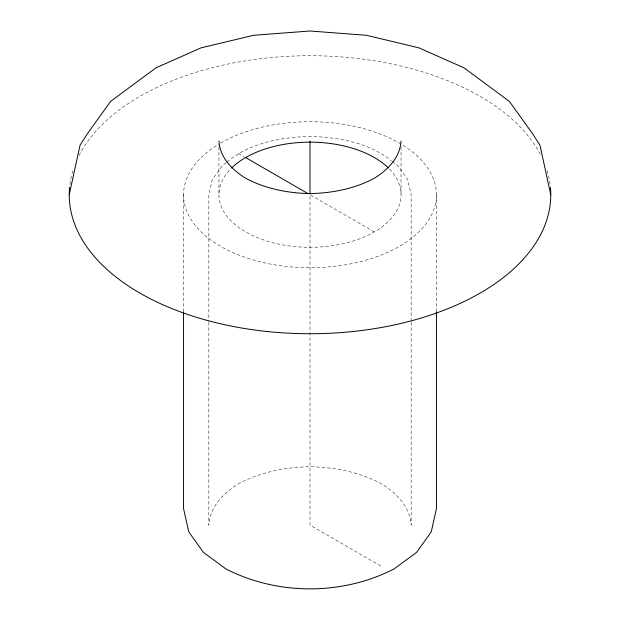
<?xml version="1.0" encoding="UTF-8"?>
<svg xmlns="http://www.w3.org/2000/svg" width="620" height="620" viewBox="0 0 620 620"><rect width="100%" height="100%" fill="white"/><g stroke="black" fill="none" stroke-linecap="round" stroke-linejoin="round"><path stroke-width="0.46" stroke-dasharray="3.1 2.33" d="M226.222 162.649L222.394 165.532L212.288 179.614L208.839 194.726L208.839 321.276M226.99 162.076C249.837 142.724 280.906 137.376 310 136.33C338.435 137.423 368.869 142.36 391.483 160.921M238.468 153.434L244.032 156.643M374.379 231.896L310 194.726L310 525.109L381.533 566.409M392.243 161.494L397.606 165.532L407.712 179.614L411.161 194.726L411.161 321.276M436.449 194.726L436.449 311.945M411.161 322.245L411.161 525.109C410.068 506.672 396.428 493.024 381.533 483.817C359.546 472.029 334.769 467.263 310 466.705C285.231 467.263 260.454 472.029 238.468 483.817C223.572 493.024 209.932 506.672 208.839 525.109L208.839 322.245M401.039 146.793L401.039 194.726M218.961 146.793L218.961 194.726M183.551 194.726L183.551 311.945M220.588 143.112A126.449 73.005 0 0 1 431.915 175.367A126.449 73.005 0 0 1 278.899 265.492A126.449 73.005 0 0 1 218.821 144.15M69.897 184.512A240.754 138.996 0 0 1 72.912 170.562M79.019 155.519A240.754 138.996 0 0 1 310 55.73A240.754 138.996 0 0 1 540.981 155.519M547.088 170.562A240.754 138.996 0 0 1 550.103 184.512M389.531 169.144A91.039 52.56 0 0 1 309.303 247.295A91.039 52.56 0 0 1 231.151 168.446"/><path stroke-width="0.93" d="M69.246 194.726L80.027 145.258L87.575 133.478L110.577 101.417L155.969 67.836L201.081 47.849L253.619 35.286L310 31L366.381 35.286L418.918 47.849L464.031 67.836L509.423 101.417L532.425 133.478L539.974 145.258L550.754 194.726M401.039 141.042C400.063 157.635 387.787 169.927 374.379 178.211C354.594 188.813 332.289 193.107 310 193.603C287.711 193.107 265.406 188.813 245.621 178.211C232.213 169.927 219.937 157.635 218.961 141.042M245.621 157.565L308.326 193.766M436.449 311.945L436.449 508.594L431.303 531.635L428.87 535.238L416.57 552.374L394.173 568.873C342.426 595.525 277.574 595.525 225.827 568.873L203.43 552.374L191.131 535.238L188.697 531.635L183.551 508.594L183.551 311.945M310 141.042L310 193.773M231.787 167.826A91.039 52.56 0 0 1 388.213 167.826M550.413 187.31A240.754 138.996 0 0 1 310 333.731A240.754 138.996 0 0 1 69.587 187.31"/></g></svg>
